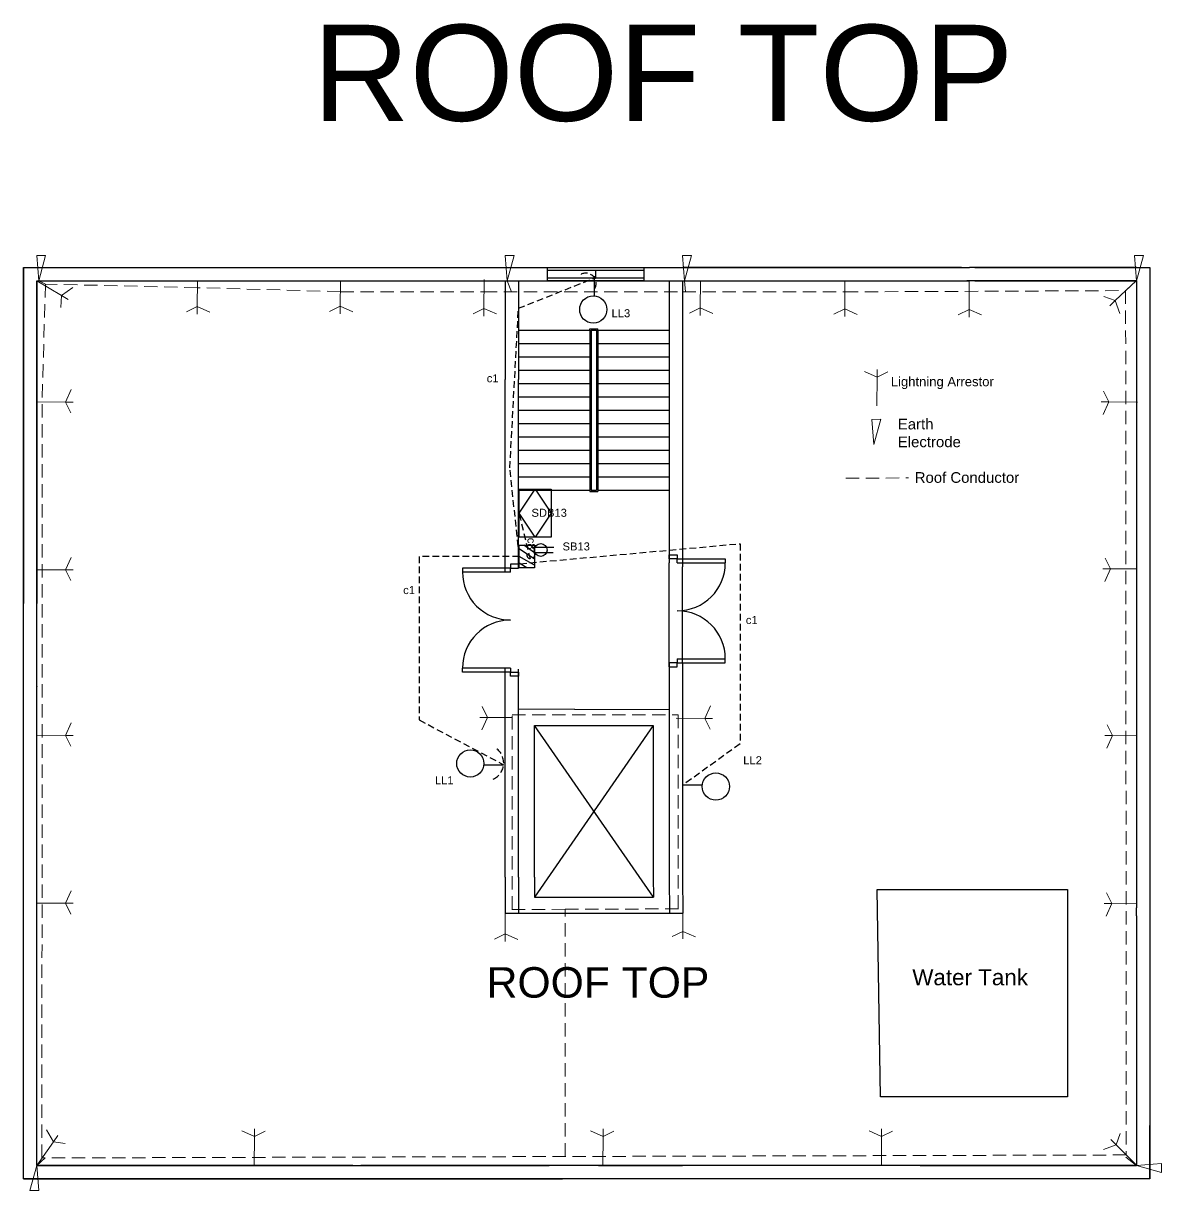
# Model space of a CAD drawing. Header units: inches. Extents: x 79 to 11386, y 236 to 3106.
# Drawn here: x 3890 to 4743, y 325 to 1200 of the extents above; entities that cross this region are included whole.
import ezdxf

# ---------------------------------------------------------------- set-up
doc = ezdxf.new("R2010")
doc.units = ezdxf.units.IN
doc.header["$LTSCALE"] = 20
doc.header["$MEASUREMENT"] = 0
doc.linetypes.add('DASHED', pattern=[0.75, 0.5, -0.25])
doc.linetypes.add('HIDDEN', pattern=[0.375, 0.25, -0.125])
for name, color, linetype in [('appliances', 180, 'Continuous'), ('Conduit', 100, 'HIDDEN'), ('conduit_SDB', 82, 'HIDDEN'), ('door_window', 30, 'Continuous'), ('hatch', 8, 'Continuous'), ('Lightning Rod', 1, 'Continuous'), ('siri', 8, 'Continuous'), ('Text layer', 200, 'HIDDEN')]:
    doc.layers.add(name, color=color, linetype=linetype)
doc.styles.get("Standard").update_dxf_attribs({"font": 'arial.ttf', "height": 6})

# ---------------------------------------------------------------- blocks, each defined once
blk = doc.blocks.new('door_large')
at = {"layer": 'door_window'}
for p, q in [((3, 6), (3, 42)), ((3, 42), (6, 42)), ((6, 6), (6, 42)), ((78, 6), (78, 42)), ((81, 42), (78, 42)), ((81, 6), (81, 42)), ((0, 0), (0, 6)), ((0, 6), (3, 6)), ((3, 0), (0, 0)), ((6, 6), (3, 6)), ((3, 6), (3, 0)), ((78, 6), (81, 6)), ((81, 6), (81, 0)), ((84, 6), (81, 6)), ((81, 0), (84, 0)), ((84, 0), (84, 6))]:
    blk.add_line(p, q, dxfattribs=at)
for centre, start, end in [((6, 6), 0, 90), ((78, 6), 90, 180)]:
    blk.add_arc(centre, 36, start, end, dxfattribs=at)
blk = doc.blocks.new('A$C73ab7793')
at = {"layer": 'appliances'}
for p, q in [((32.7, 2.5), (32.7, 40.5)), ((32.7, 40.5), (58, 40.5)), ((45.4, 40.5), (58, 32.9)), ((58, 40.5), (58, 2.5)), ((32.7, 36.2), (58, 21.5)), ((32.7, 26.1), (58, 8.5)), ((31.5, 5.7), (0, 5.7)), ((31.8, 15.1), (1, 15.1)), ((32.7, 15.4), (50.2, 2.5)), ((32.7, 7.9), (39.5, 2.5)), ((58, 2.5), (32.7, 2.5))]:
    blk.add_line(p, q, dxfattribs=at)
blk.add_circle((22, 10.8), 10.8, dxfattribs=at)

msp = doc.modelspace()

# ---------------------------------------------------------------- linework, layer by layer
for p, q in [((3890.47996, 1017.15062), (4593.47996, 1017.15062)), ((3890.47996, 334.15062), (3890.47996, 1017.15062)), ((3890.47996, 1017.15062), (4031.47996, 1017.15062)), ((3890.47996, 1017.15062), (4031.47996, 1017.15062)), ((3890.47996, 1017.15062), (4031.47996, 1017.15062)), ((3890.47996, 1017.15062), (3890.47996, 890.15062)), ((4031.47996, 1017.15062), (4171.47996, 1017.15062)), ((4031.47996, 1017.15062), (4158.47996, 1017.15062)), ((4031.47996, 1017.15062), (4171.47996, 1017.15062)), ((4171.47996, 1017.15062), (4251.47996, 1017.15062)), ((4456.47996, 1017.15062), (4384.47996, 1017.15062)), ((4447.47996, 1017.15062), (4440.47996, 1017.15062)), ((4453.47996, 1017.15062), (4447.47996, 1017.15062)), ((4593.47996, 1017.15062), (4453.47996, 1017.15062)), ((4593.47996, 1017.15062), (4456.47996, 1017.15062)), ((4593.47996, 1017.15062), (4599.47996, 1017.15062)), ((4603.47996, 1017.15062), (4599.47996, 1017.15062)), ((4603.47996, 1017.15062), (4724.47996, 1017.15062)), ((4724.47996, 1017.15062), (4603.47996, 1017.15062)), ((4724.47996, 1017.15062), (4603.47996, 1017.15062)), ((4724.47996, 1017.15062), (4734.47996, 1017.15062)), ((4734.47996, 1017.15062), (4734.47996, 334.15062)), ((4734.47996, 1017.15062), (4734.47996, 1017.15062)), ((3900.47996, 344.15062), (3900.47996, 1007.15062)), ((3900.47996, 1007.15062), (4021.47996, 1007.15062)), ((3900.47996, 1007.15062), (3900.47996, 890.15062)), ((4027.47996, 1007.15062), (4031.47996, 1007.15062)), ((4027.47996, 1007.15062), (4101.47996, 1007.15062)), ((4031.47996, 1007.15062), (4171.47996, 1007.15062)), ((4031.47996, 1007.15062), (4171.47996, 1007.15062)), ((4171.47996, 1007.15062), (4177.47996, 1007.15062)), ((4177.47996, 1007.15062), (4181.47996, 1007.15062)), ((4181.47996, 1007.15062), (4593.47996, 1007.15062)), ((4251.47996, 1007.15062), (4251.47996, 933.15062)), ((4261.47996, 1007.15062), (4261.47996, 933.15062)), ((4374.47996, 1007.15062), (4374.47996, 933.15062)), ((4374.47996, 1007.15062), (4374.47996, 795.75907)), ((4384.47996, 1007.15062), (4384.47996, 933.15062)), ((4384.47996, 1007.15062), (4384.47996, 792.75907)), ((4593.47996, 1007.15062), (4599.47996, 1007.15062)), ((4724.47996, 1007.15062), (4597.47996, 1007.15062)), ((4603.47996, 1007.15062), (4599.47996, 1007.15062)), ((4603.47996, 1007.15062), (4724.47996, 1007.15062)), ((4724.47996, 1007.15062), (4724.47996, 890.15062)), ((4251.47996, 788.82871), (4251.47996, 933.15062)), ((4261.47996, 793.91616), (4261.47996, 933.15062)), ((4251.47996, 915.04895), (4251.48402, 915.04894)), ((3890.47996, 890.15062), (3890.47996, 765.15062)), ((3890.47996, 890.15062), (3890.47996, 765.15062)), ((3900.47996, 890.15062), (3900.47996, 765.15062)), ((4724.47996, 890.15062), (4724.47996, 886.15062)), ((4724.47996, 886.15062), (4724.47996, 884.15062)), ((4724.47996, 884.15062), (4724.47996, 537.15062)), ((4734.47996, 890.15062), (4734.47996, 765.15062)), ((4734.47996, 890.15062), (4734.47996, 703.15062)), ((4734.47996, 890.15062), (4734.47996, 703.15062)), ((4384.47996, 795.75907), (4384.47996, 792.75907)), ((3890.47996, 765.15062), (3890.47996, 765.15062)), ((4374.47996, 717.75907), (4374.47996, 560.15062)), ((4384.47996, 720.75907), (4384.47996, 717.75907)), ((4384.47996, 720.75907), (4384.47996, 560.15062)), ((4251.47996, 560.15062), (4251.47996, 716.82871)), ((4261.47996, 560.15062), (4261.47996, 715.91616)), ((3900.47926, 703.26826), (3900.48065, 703.15062)), ((3900.48065, 703.15062), (3900.47996, 703.15062)), ((4734.47996, 703.15062), (4734.47996, 618.15062)), ((4734.47996, 703.15062), (4734.47996, 608.15062)), ((4303.58963, 685.93038), (4261.47996, 685.83146)), ((4303.58963, 685.93038), (4374.47996, 685.83146)), ((4273.47996, 560.15062), (4273.47996, 673.93038)), ((4273.47996, 673.93038), (4362.47996, 673.93038)), ((4362.47996, 673.93038), (4273.47996, 545.15062)), ((4362.54704, 545.15062), (4273.47996, 673.93038)), ((4362.47996, 673.93038), (4362.47996, 560.15062)), ((4251.47996, 560.15062), (4251.47996, 533.15062)), ((4261.47996, 560.15062), (4261.47996, 533.15062)), ((4273.47996, 560.15062), (4273.47996, 545.15062)), ((4362.48008, 560.09685), (4362.54704, 545.15062)), ((4374.47996, 560.15062), (4374.60093, 533.15062)), ((4384.47986, 560.19543), (4384.60083, 533.19543)), ((4273.47996, 545.15062), (4362.54704, 545.15062)), ((4251.47996, 533.15062), (4374.60093, 533.15062)), ((4362.60081, 533.15062), (4362.60105, 533.09685)), ((4724.47996, 531.15062), (4724.47996, 344.15062)), ((4734.47996, 334.15062), (4734.47996, 374.15062)), ((4137.47996, 344.15062), (3900.47525, 344.15062)), ((3900.47996, 344.15062), (4137.47996, 344.15062)), ((4724.47996, 344.15062), (4143.47996, 344.15062)), ((4143.47996, 344.15062), (4251.47996, 344.15062)), ((4220.47996, 344.15062), (4284.47996, 344.15062)), ((4315.47996, 344.15062), (4251.47996, 344.15062)), ((4321.47996, 344.15062), (4384.47996, 344.15062)), ((4395.47996, 344.15062), (4331.47996, 344.15062)), ((4552.47996, 344.15062), (4405.47996, 344.15062)), ((4562.47996, 344.15062), (4724.47996, 344.15062)), ((4405.47996, 334.15062), (3890.47996, 334.15062)), ((3890.47996, 334.15062), (4073.47996, 334.15062)), ((3890.47996, 334.15062), (4251.47996, 334.15062)), ((4073.47996, 334.15062), (4220.47996, 334.15062)), ((4220.47996, 334.15062), (4294.47996, 334.15062)), ((4552.47996, 334.15062), (4405.47996, 334.15062)), ((4734.47996, 334.15062), (4552.47996, 334.15062))]:
    msp.add_line(p, q)
at = {"lineweight": 20}
for p, q in [((4021.47996, 1007.15062), (4027.47996, 1007.15062)), ((4724.47996, 537.15062), (4724.47996, 531.15062)), ((4137.47996, 344.15062), (4143.47996, 344.15062))]:
    msp.add_line(p, q, dxfattribs=at)
at = {"layer": 'appliances'}
for p, q in [((4318.52203, 995.73863), (4318.52203, 1010.50604)), ((4262.10059, 814.89951), (4262.10059, 850.89951)), ((4262.10059, 850.89951), (4286.10059, 850.89951)), ((4262.10059, 832.89951), (4274.10059, 850.89951)), ((4274.10059, 850.89951), (4286.10059, 832.89951)), ((4286.10059, 850.89951), (4286.10059, 814.89951)), ((4274.10059, 814.89951), (4262.10059, 832.89951)), ((4286.10059, 832.89951), (4274.10059, 814.89951)), ((4286.10059, 814.89951), (4262.10059, 814.89951)), ((4235.55135, 644.413), (4250.31876, 644.413)), ((4399.24736, 629.02609), (4384.47996, 629.02609))]:
    msp.add_line(p, q, dxfattribs=at)
for centre in [(4317.54011, 985.58869), (4225.40141, 645.39492), (4409.3973, 628.04417)]:
    msp.add_circle(centre, 10.19733, dxfattribs=at)
at = {"layer": 'Conduit'}
for p, q in [((4261.47996, 986.57481), (4318.52203, 1009.15062)), ((4255.04422, 866.91027), (4261.47996, 986.57481)), ((4262.07064, 800.51135), (4255.04422, 866.91027)), ((4262.64614, 795.07296), (4427.53228, 810.07949)), ((4427.53228, 810.07949), (4427.53228, 660.02914)), ((4262.07064, 800.51135), (4187.09887, 800.51135)), ((4187.09887, 800.51135), (4187.09887, 677.95385)), ((4187.09887, 677.95385), (4250.31876, 644.413)), ((4427.53228, 660.02914), (4384.47996, 629.02609))]:
    msp.add_line(p, q, dxfattribs=at)
for centre, radius, start, end in [((4311.97875, 1005.16456), 7.66179, 328.65088611, 127.48603199), ((4270.69833, 801.83757), 3.02904, 169.35985684, 28.02891319), ((4237.01785, 645.80457), 13.3735, 294.71163909, 58.13008265)]:
    msp.add_arc(centre, radius, start, end, dxfattribs=at)
at = {"layer": 'conduit_SDB'}
msp.add_line((4262.10059, 832.36422), (4270.14387, 798.8597), dxfattribs=at)
at = {"layer": 'door_window'}
for p, q in [((4283.35074, 1017.15062), (4355.35074, 1017.15062)), ((4283.35074, 1007.15062), (4283.35074, 1017.15062)), ((4283.35074, 1015.15062), (4355.35074, 1015.15062)), ((4319.35074, 1009.15062), (4319.35074, 1015.15062)), ((4355.35074, 1017.15062), (4355.35074, 1007.15062)), ((4355.35074, 1009.15062), (4283.35074, 1009.15062)), ((4355.35074, 1007.15062), (4283.35074, 1007.15062)), ((4530.27135, 550.814), (4672.83431, 550.814)), ((4532.81711, 395.6309), (4530.27135, 550.814)), ((4672.83431, 550.814), (4672.83431, 395.6309)), ((4672.83431, 395.6309), (4532.81711, 395.6309))]:
    msp.add_line(p, q, dxfattribs=at)
at = {"layer": 'hatch'}
for p, q in [((4021.47996, 1007.15062), (4027.47996, 1007.15062)), ((4374.47996, 717.75907), (4374.47996, 795.75907)), ((4384.47996, 720.75907), (4384.47996, 792.75907)), ((4724.47996, 531.15062), (4724.47996, 537.15062)), ((4374.60093, 533.15062), (4384.60083, 533.19543)), ((4137.47996, 344.15062), (4143.47996, 344.15062))]:
    msp.add_line(p, q, dxfattribs=at)
at = {"layer": 'Lightning Rod', "color": 114, "lineweight": 20, "true_color": 0x139b48}
for p, q in [((3900.47996, 1026.02756), (3907.19951, 1026.09825)), ((3901.96533, 1007.15062), (3900.47996, 1026.02756)), ((3907.19951, 1026.09825), (3901.96533, 1007.15062)), ((4251.47996, 1026.02756), (4258.19951, 1026.09825)), ((4252.96533, 1007.15062), (4251.47996, 1026.02756)), ((4258.19951, 1026.09825), (4252.96533, 1007.15062)), ((4384.47996, 1026.02756), (4391.19951, 1026.09825)), ((4385.96533, 1007.15062), (4384.47996, 1026.02756)), ((4391.19951, 1026.09825), (4385.96533, 1007.15062)), ((4729.71414, 1026.09825), (4722.99459, 1026.02756)), ((4724.47996, 1007.15062), (4722.99459, 1026.02756)), ((4729.71414, 1026.09825), (4724.47996, 1007.15062)), ((4526.20994, 903.25982), (4532.92949, 903.33051)), ((4527.69531, 884.38289), (4526.20994, 903.25982)), ((4532.92949, 903.33051), (4527.69531, 884.38289)), ((3895.23774, 325.19831), (3900.47193, 344.14594)), ((3900.47193, 344.14594), (3901.9573, 325.26901)), ((4724.47996, 344.15062), (4743.35689, 345.63599)), ((4743.42758, 338.91644), (4724.47996, 344.15062)), ((4743.35689, 345.63599), (4743.42758, 338.91644)), ((3901.9573, 325.26901), (3895.23774, 325.19831))]:
    msp.add_line(p, q, dxfattribs=at)
at = {"layer": 'Lightning Rod', "color": 1, "lineweight": 20}
for p, q in [((3900.54717, 1007.15062), (3919.14958, 996.09418)), ((4020.93924, 1007.15062), (4020.8173, 987.88802)), ((4128.05843, 1007.15062), (4127.93831, 988.17545)), ((4235.67955, 1008.11967), (4235.5423, 986.43631)), ((4397.85686, 1007.15062), (4397.7283, 986.84166)), ((4506.11492, 1007.15062), (4505.98207, 986.16255)), ((4599.28804, 1007.15062), (4599.15216, 985.68324)), ((4724.25261, 1007.15062), (4708.62618, 992.31862)), ((3927.53869, 1002.07375), (3919.14958, 996.09418)), ((3918.49813, 987.11808), (3919.14958, 996.09418)), ((3919.14958, 996.09418), (3924.0865, 993.20203)), ((4708.62618, 992.31862), (4700.16492, 995.38486)), ((4700.16492, 995.38486), (4708.62618, 992.31862)), ((4708.62618, 992.31862), (4704.50124, 988.35345)), ((4708.62618, 992.31862), (4712.10094, 982.62025)), ((4712.10094, 982.62025), (4708.62618, 992.31862)), ((4012.74305, 983.91296), (4020.8173, 987.88802)), ((4030.21719, 983.67204), (4020.8173, 987.88802)), ((4020.8173, 987.88802), (4020.8173, 982.16633)), ((4119.86406, 984.20039), (4127.93831, 988.17545)), ((4137.3382, 983.95948), (4127.93831, 988.17545)), ((4127.93831, 988.17545), (4127.93831, 982.45376)), ((4227.46804, 982.46124), (4235.5423, 986.43631)), ((4244.94219, 982.22033), (4235.5423, 986.43631)), ((4235.5423, 986.43631), (4235.5423, 980.71462)), ((4389.65404, 982.86659), (4397.7283, 986.84166)), ((4407.12819, 982.62568), (4397.7283, 986.84166)), ((4397.7283, 986.84166), (4397.7283, 981.11997)), ((4497.90781, 982.18749), (4505.98207, 986.16255)), ((4515.38196, 981.94658), (4505.98207, 986.16255)), ((4505.98207, 986.16255), (4505.98207, 980.44087)), ((4591.0779, 981.70818), (4599.15216, 985.68324)), ((4608.55204, 981.46727), (4599.15216, 985.68324)), ((4599.15216, 985.68324), (4599.15216, 979.96155)), ((4520.86561, 939.2122), (4530.2655, 934.99623)), ((4530.2655, 934.99623), (4530.2655, 940.71792)), ((4538.33976, 938.97129), (4530.2655, 934.99623)), ((4530.12824, 913.31286), (4530.2655, 934.99623)), ((3926.3793, 925.61855), (3922.16332, 916.21866)), ((4699.76229, 924.36595), (4703.73735, 916.29169)), ((3900.47996, 916.35591), (3922.16332, 916.21866)), ((3926.13838, 908.1444), (3922.16332, 916.21866)), ((3922.16332, 916.21866), (3927.88501, 916.21866)), ((4703.73735, 916.29169), (4698.01566, 916.29169)), ((4699.52138, 906.89181), (4703.73735, 916.29169)), ((4725.42072, 916.15444), (4703.73735, 916.29169)), ((3926.3793, 799.838), (3922.16332, 790.43812)), ((4701.12206, 799.3237), (4705.09713, 791.24944)), ((3900.47996, 790.57537), (3922.16332, 790.43812)), ((3926.13838, 782.36386), (3922.16332, 790.43812)), ((3922.16332, 790.43812), (3927.88501, 790.43812)), ((4705.09713, 791.24944), (4699.37544, 791.24944)), ((4700.88115, 781.84955), (4705.09713, 791.24944)), ((4724.47996, 791.12675), (4705.09713, 791.24944)), ((4234.37492, 687.95204), (4238.34998, 679.87778)), ((4405.43984, 688.48222), (4401.22387, 679.08233)), ((3926.3793, 675.77204), (3922.16332, 666.37215)), ((4238.34998, 679.87778), (4232.6283, 679.87778)), ((4234.13401, 670.47789), (4238.34998, 679.87778)), ((4256.2271, 679.76462), (4238.34998, 679.87778)), ((4379.54051, 679.21958), (4401.22387, 679.08233)), ((4405.19893, 671.00807), (4401.22387, 679.08233)), ((4401.22387, 679.08233), (4406.94556, 679.08233)), ((4702.62778, 674.28144), (4706.60284, 666.20718)), ((3900.47996, 666.50941), (3922.16332, 666.37215)), ((3926.13838, 658.29789), (3922.16332, 666.37215)), ((3922.16332, 666.37215), (3927.88501, 666.37215)), ((4706.60284, 666.20718), (4700.88115, 666.20718)), ((4702.38687, 656.80729), (4706.60284, 666.20718)), ((4724.47996, 666.09402), (4706.60284, 666.20718)), ((3926.3793, 550.00358), (3922.16332, 540.60369)), ((4702.0045, 548.44547), (4705.97956, 540.37121)), ((3900.47996, 540.74094), (3922.16332, 540.60369)), ((3926.13838, 532.52943), (3922.16332, 540.60369)), ((3922.16332, 540.60369), (3927.88501, 540.60369)), ((4251.61882, 539.03581), (4251.48293, 517.56843)), ((4384.74594, 541.0032), (4384.61006, 519.53582)), ((4705.97956, 540.37121), (4700.25788, 540.37121)), ((4701.76359, 530.97132), (4705.97956, 540.37121)), ((4724.47996, 540.2541), (4705.97956, 540.37121)), ((4243.40868, 513.59337), (4251.48293, 517.56843)), ((4260.88282, 513.35246), (4251.48293, 517.56843)), ((4251.48293, 517.56843), (4251.48293, 511.84675)), ((4376.5358, 515.56076), (4384.61006, 519.53582)), ((4394.00994, 515.31984), (4384.61006, 519.53582)), ((4384.61006, 519.53582), (4384.61006, 513.81413)), ((3907.73967, 370.67427), (3913.02143, 361.82919)), ((4054.21861, 370.04996), (4063.6185, 365.83399)), ((4063.6185, 365.83399), (4063.6185, 371.55568)), ((4071.69275, 369.80905), (4063.6185, 365.83399)), ((4315.47996, 370.04996), (4324.87984, 365.83399)), ((4324.87984, 365.83399), (4324.87984, 371.55568)), ((4332.9541, 369.80905), (4324.87984, 365.83399)), ((4524.19934, 370.04996), (4533.59923, 365.83399)), ((4533.59923, 365.83399), (4533.59923, 371.55568)), ((4541.67349, 369.80905), (4533.59923, 365.83399)), ((4712.26147, 368.12572), (4709.3629, 359.60556)), ((3900.47193, 344.14594), (3913.02143, 361.82919)), ((3913.02143, 361.82919), (3916.30326, 366.51612)), ((3921.91548, 360.45417), (3913.02143, 361.82919)), ((4063.48124, 344.15062), (4063.6185, 365.83399)), ((4324.74259, 344.15062), (4324.87984, 365.83399)), ((4533.46198, 344.15062), (4533.59923, 365.83399)), ((4699.73503, 355.93998), (4709.3629, 359.60556)), ((4709.3629, 359.60556), (4705.31706, 363.65141)), ((4724.47996, 344.29591), (4709.3629, 359.60556))]:
    msp.add_line(p, q, dxfattribs=at)
at = {"layer": 'Lightning Rod', "color": 54, "linetype": 'DASHED', "lineweight": 20, "true_color": 0xaca002}
for p, q in [((3901.96533, 1007.15062), (3907.0023, 1004.62987)), ((4252.96533, 1007.15062), (4256.31364, 998.73322)), ((4385.96533, 1007.15062), (4386.62592, 998.7554)), ((4724.25261, 1007.15062), (4716.4394, 999.73462)), ((3907.0023, 1004.62987), (3904.55531, 916.33012)), ((4020.90626, 1001.94173), (3907.0023, 1004.62987)), ((4128.00694, 999.01713), (4020.90626, 1001.94173)), ((4128.00512, 998.7297), (4235.61093, 998.7297)), ((4235.61093, 998.7297), (4384.47996, 998.75504)), ((4384.47996, 998.75504), (4506.06191, 998.77573)), ((4506.06191, 998.77573), (4716.4394, 999.73462)), ((4716.4394, 999.73462), (4716.92143, 351.95074)), ((3904.41691, 349.70473), (3904.55531, 916.33012)), ((4506.79006, 859.08919), (4553.78918, 859.37829)), ((4256.72554, 535.93944), (4256.72554, 681.71766)), ((4256.72554, 681.71766), (4381.1481, 681.71766)), ((4381.1481, 681.71766), (4381.22934, 536.39863)), ((4296.50742, 536.06728), (4251.59912, 535.92297)), ((4296.50742, 536.06728), (4384.58642, 536.41176)), ((4296.50742, 350.78859), (4296.50742, 536.06728)), ((4716.92143, 351.95074), (3904.41691, 349.70473)), ((4724.47996, 344.15062), (4714.62619, 351.94439)), ((3900.47996, 344.15725), (3906.94735, 349.71173))]:
    msp.add_line(p, q, dxfattribs=at)
at = {"layer": 'siri'}
for p, q in [((4314.97996, 971.15062), (4320.97996, 971.15062)), ((4314.97996, 970.15062), (4314.97996, 971.15062)), ((4320.97996, 970.15062), (4320.97996, 971.15062)), ((4261.47996, 970.15062), (4314.97996, 970.15062)), ((4314.97996, 970.15062), (4314.97996, 850.15062)), ((4315.97996, 970.15062), (4319.97996, 970.15062)), ((4315.97996, 970.15062), (4315.97996, 850.15062)), ((4319.97996, 970.15062), (4319.97996, 850.15062)), ((4320.97996, 970.15062), (4374.47996, 970.15062)), ((4320.97996, 970.15062), (4320.97996, 850.15062)), ((4261.47996, 960.15062), (4314.97996, 960.15062)), ((4320.97996, 960.15062), (4374.47996, 960.15062)), ((4261.47996, 950.15062), (4314.97996, 950.15062)), ((4320.97996, 950.15062), (4374.47996, 950.15062)), ((4261.47996, 940.15062), (4314.97996, 940.15062)), ((4320.97996, 940.15062), (4374.47996, 940.15062)), ((4261.47996, 930.15062), (4314.97996, 930.15062)), ((4320.97996, 930.15062), (4374.47996, 930.15062)), ((4261.47996, 920.15062), (4314.97996, 920.15062)), ((4320.97996, 920.15062), (4374.47996, 920.15062)), ((4261.47996, 910.15062), (4314.97996, 910.15062)), ((4320.97996, 910.15062), (4374.47996, 910.15062)), ((4261.47996, 900.15062), (4314.97996, 900.15062)), ((4320.97996, 900.15062), (4374.47996, 900.15062)), ((4261.47996, 890.15062), (4314.97996, 890.15062)), ((4320.97996, 890.15062), (4374.47996, 890.15062)), ((4261.47996, 880.15062), (4314.97996, 880.15062)), ((4320.97996, 880.15062), (4374.47996, 880.15062)), ((4261.47996, 870.15062), (4314.97996, 870.15062)), ((4320.97996, 870.15062), (4374.47996, 870.15062)), ((4261.47996, 860.15062), (4314.97996, 860.15062)), ((4261.47996, 860.15062), (4314.97996, 860.15062)), ((4320.97996, 860.15062), (4374.47996, 860.15062)), ((4320.97996, 860.15062), (4374.47996, 860.15062)), ((4261.47996, 850.15062), (4314.97996, 850.15062)), ((4314.97996, 850.15062), (4314.97996, 849.15062)), ((4314.97996, 849.15062), (4320.97996, 849.15062)), ((4315.97996, 850.15062), (4319.97996, 850.15062)), ((4320.97996, 850.15062), (4374.47996, 850.15062)), ((4320.97996, 850.15062), (4320.97996, 849.15062))]:
    msp.add_line(p, q, dxfattribs=at)

# ---------------------------------------------------------------- block references
at = {"xscale": 0.4463115481914045, "yscale": 0.4463115481914045, "zscale": 0.4463115481914045, "rotation": 180}
msp.add_blockref('A$C73ab7793', (4287.97417, 810.11507), dxfattribs=at)
for p, rotation in [((4374.47996, 801.75907), 270), ((4261.49469, 710.82871), 89.99999999999999)]:
    msp.add_blockref('door_large', p, dxfattribs=dict(rotation=rotation))

# ---------------------------------------------------------------- texts
at = {"insert": (4107.21096, 1198.97681), "char_height": 72, "attachment_point": 1}
msp.add_mtext_dynamic_manual_height_columns('ROOF TOP', width=912.8523572, gutter_width=114.38704, heights=[0], dxfattribs=at)
at = {"layer": 'appliances', "char_height": 6, "attachment_point": 1}
for s, width, insert in [('LL3', 12.5441759, (4331.25061, 985.81153)), ('SDB13', 32.5511742, (4271.2345, 836.23681)), ('SB13', 17.2531705, (4294.51515, 811.02011)), ('LL2', 12.5441759, (4429.90002, 650.7548)), ('LL1', 12.5441759, (4198.87837, 635.79793))]:
    msp.add_mtext_dynamic_manual_height_columns(s, width=width, gutter_width=30, heights=[0], dxfattribs=dict(at, insert=insert))
at = {"layer": 'Conduit', "char_height": 6, "attachment_point": 1}
for insert in [(4237.70517, 937.03306), (4175.08804, 778.31689), (4431.85607, 755.8532)]:
    msp.add_mtext_dynamic_manual_height_columns('c1', width=19.2330716, gutter_width=30, heights=[0], dxfattribs=dict(at, insert=insert))
at = {"layer": 'conduit_SDB', "insert": (4274.22787, 814.53398), "char_height": 6, "attachment_point": 1, "rotation": 270}
msp.add_mtext_dynamic_manual_height_columns('c8', width=3.5, gutter_width=30, heights=[0], dxfattribs=at)
at = {"layer": 'Lightning Rod', "lineweight": 20, "insert": (4540.47742, 935.05634), "char_height": 7, "width": 75.4244659, "attachment_point": 1}
msp.add_mtext('Lightning Arrestor', dxfattribs=at)
at = {"layer": 'Lightning Rod', "color": 114, "lineweight": 20, "true_color": 0x139b48, "insert": (4545.74822, 903.73077), "char_height": 8, "width": 69.1979371, "attachment_point": 1}
msp.add_mtext('Earth Electrode', dxfattribs=at)
at = {"layer": 'Lightning Rod', "color": 54, "linetype": 'DASHED', "lineweight": 20, "true_color": 0xaca002, "insert": (4558.41679, 863.68102), "char_height": 8, "width": 79.6815942, "attachment_point": 1}
msp.add_mtext('Roof Conductor', dxfattribs=at)
at = {"layer": 'Text layer', "attachment_point": 1}
for s, width, gutter_width, insert, char_height in [('ROOF TOP', 912.8523572, 114.38704, (4237.6484, 492.69313), 22.877407), ('Water Tank ', 495.0647883, 60, (4556.59475, 491.14146), 12)]:
    msp.add_mtext_dynamic_manual_height_columns(s, width=width, gutter_width=gutter_width, heights=[0], dxfattribs=dict(at, insert=insert, char_height=char_height))

doc.saveas('drawing.dxf')
